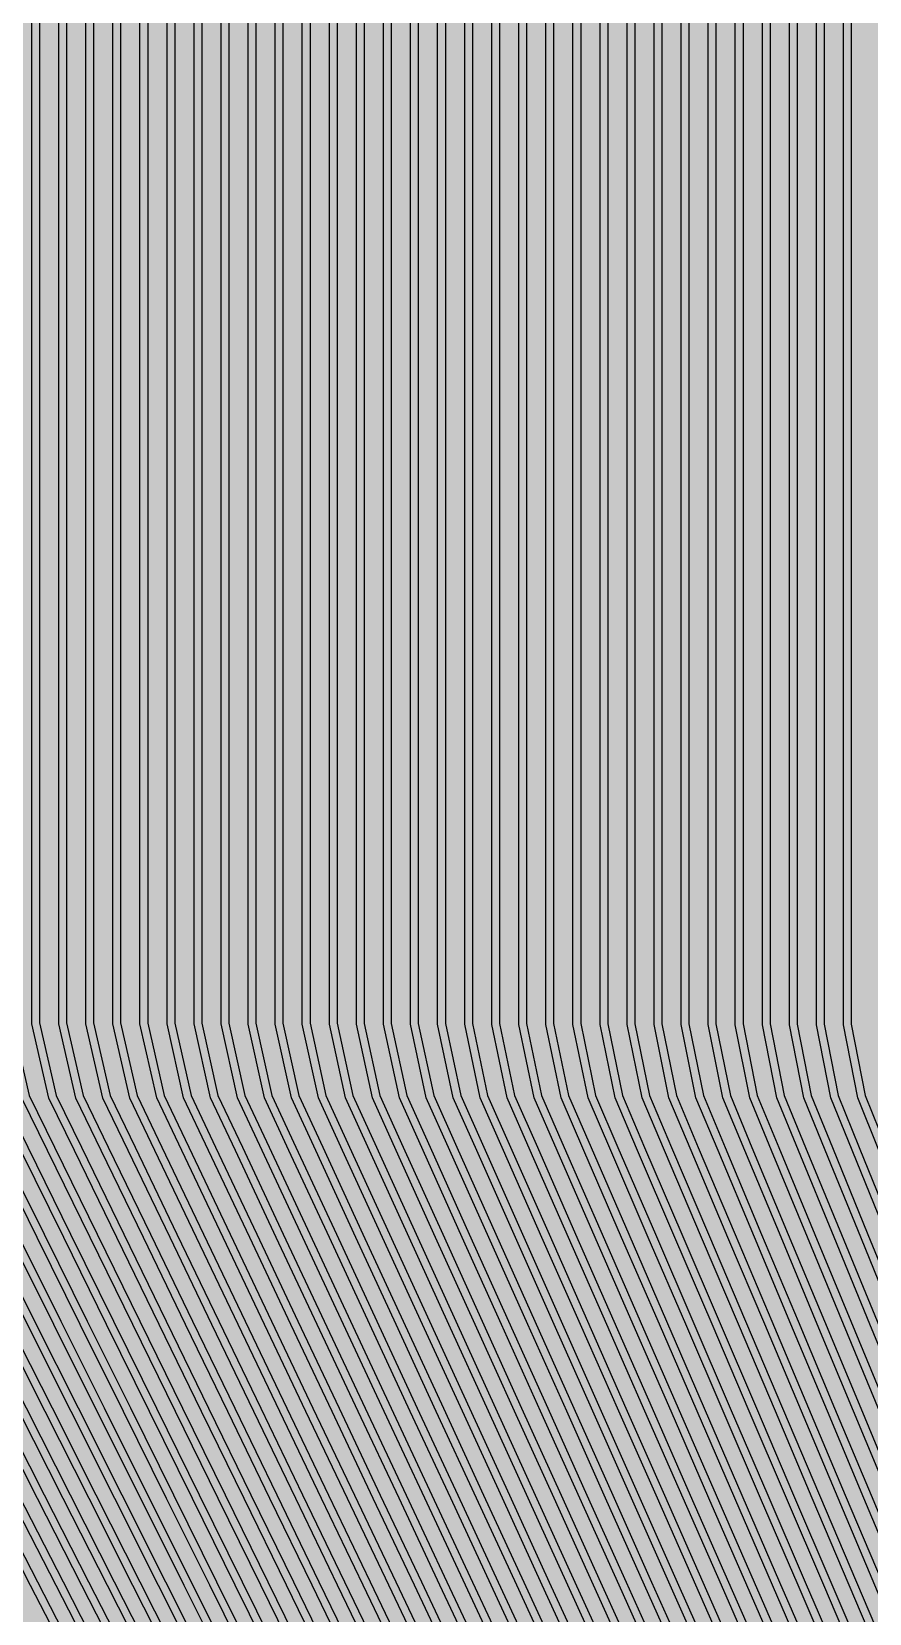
# Model space of a CAD drawing. Header units: metres. Extents: x -7231 to 10969, y -37556 to 1873.
# Drawn here: x 660.5 to 877.2, y -17774.6 to -17365.3 of the extents above; entities that cross this region are included whole.
import ezdxf

# ---------------------------------------------------------------- set-up
doc = ezdxf.new("R2010")
doc.units = ezdxf.units.M
for name, color, linetype in [('Metal1', 4, 'CONTINUOUS'), ('Metal2', 3, 'CONTINUOUS'), ('Polyimide', 7, 'CONTINUOUS')]:
    doc.layers.add(name, color=color, linetype=linetype)

msp = doc.modelspace()

# ---------------------------------------------------------------- hatches: boundary and pattern name
at = {"layer": 'Polyimide'}
msp.add_hatch(color=7, dxfattribs=at).paths.add_polyline_path([(4065.69, -468), (4066.67, -501.99), (4068.51, -535.99), (4071.41, -569.99), (4075.54, -603.99), (4081.04, -637.99), (4088.01, -671.99), (4096.52, -705.98), (4106.62, -739.98), (4118.33, -773.98), (4131.63, -807.98), (4146.49, -841.98), (4162.87, -875.98), (4180.68, -909.97), (4199.83, -943.97), (4220.22, -977.97), (4241.73, -1011.97), (4264.21, -1045.97), (4287.52, -1079.96), (4311.51, -1113.96), (4336.01, -1147.96), (4360.86, -1181.96), (4385.88, -1215.96), (4410.89, -1249.96), (4435.74, -1283.95), (4460.24, -1317.95), (4484.23, -1351.95), (4507.54, -1385.95), (4530.02, -1419.95), (4551.53, -1453.94), (4571.92, -1487.94), (4591.07, -1521.94), (4608.88, -1555.94), (4625.26, -1589.94), (4640.12, -1623.94), (4653.42, -1657.93), (4665.13, -1691.93), (4675.23, -1725.93), (4683.74, -1759.93), (4690.71, -1793.93), (4696.21, -1827.93), (4700.34, -1861.92), (4703.24, -1895.92), (4705.08, -1929.92), (4706.06, -1963.92), (4706.44, -1997.92), (4706.5, -2031.91), (4706.5, -4793.02), (4709.95, -4838.39), (4720.22, -4882.71), (4737.08, -4924.98), (4760.13, -4964.2), (4788.85, -4999.49), (4822.58, -5030.03), (4860.53, -5055.12), (4901.85, -5074.18), (4901.85, -5074.18), (4970.68, -5105.23), (5034.7, -5145.26), (5092.76, -5193.54), (5143.8, -5249.19), (5186.89, -5311.2), (5221.24, -5378.44), (5246.23, -5449.69), (5261.41, -5523.66), (5266.5, -5599), (5261.41, -5674.34), (5246.23, -5748.31), (5221.24, -5819.56), (5186.89, -5886.8), (5143.8, -5948.81), (5092.76, -6004.46), (5034.7, -6052.74), (4970.68, -6092.77), (4901.85, -6123.82), (4860.53, -6142.88), (4822.58, -6167.97), (4788.85, -6198.51), (4760.13, -6233.8), (4737.08, -6273.02), (4720.22, -6315.29), (4709.95, -6359.61), (4706.5, -6404.98), (4706.5, -9221.52), (4709.95, -9266.88), (4720.22, -9311.21), (4737.08, -9353.47), (4760.13, -9392.7), (4788.85, -9427.98), (4822.58, -9458.52), (4860.53, -9483.61), (4901.85, -9502.67), (4970.68, -9533.72), (5034.7, -9573.75), (5092.76, -9622.03), (5143.8, -9677.68), (5186.89, -9739.69), (5221.24, -9806.94), (5246.23, -9878.19), (5261.41, -9952.16), (5266.5, -10027.49), (5261.41, -10102.83), (5246.23, -10176.8), (5221.24, -10248.05), (5186.89, -10315.3), (5143.8, -10377.31), (5092.76, -10432.96), (5034.7, -10481.24), (4970.68, -10521.27), (4901.85, -10552.32), (4860.53, -10571.38), (4822.58, -10596.46), (4788.85, -10627), (4760.13, -10662.29), (4737.08, -10701.52), (4720.22, -10743.78), (4709.95, -10788.1), (4706.5, -10833.47), (4706.5, -13650.01), (4709.95, -13695.38), (4720.22, -13739.7), (4737.08, -13781.96), (4760.13, -13821.19), (4788.85, -13856.48), (4822.58, -13887.02), (4860.53, -13912.11), (4901.85, -13931.17), (4970.68, -13962.22), (5034.7, -14002.25), (5092.76, -14050.53), (5143.8, -14106.18), (5186.89, -14168.19), (5221.24, -14235.43), (5246.23, -14306.68), (5261.41, -14380.65), (5266.5, -14455.99), (5261.41, -14531.33), (5246.23, -14605.29), (5221.24, -14676.55), (5186.89, -14743.79), (5143.8, -14805.8), (5092.76, -14861.45), (5034.7, -14909.73), (4970.68, -14949.76), (4901.85, -14980.81), (4860.53, -14999.87), (4822.58, -15024.96), (4788.85, -15055.5), (4760.13, -15090.79), (4737.08, -15130.01), (4720.22, -15172.27), (4709.95, -15216.6), (4706.5, -15261.97), (4706.5, -15455.99), (4720.95, -15750.04), (4764.14, -16041.26), (4835.68, -16326.84), (4934.86, -16604.04), (5060.74, -16870.18), (5212.09, -17122.7), (5387.47, -17359.17), (5585.18, -17577.31), (5803.32, -17775.02), (6039.79, -17950.4), (6292.31, -18101.75), (6558.45, -18227.63), (6835.65, -18326.81), (7121.23, -18398.34), (7412.45, -18441.54), (7706.5, -18455.99), (9969.01, -18455.99), (10047.42, -18459.84), (10125.08, -18471.36), (10201.23, -18490.44), (10275.15, -18516.89), (10346.12, -18550.45), (10413.46, -18590.81), (10476.52, -18637.58), (10534.69, -18690.3), (10587.41, -18748.47), (10634.18, -18811.53), (10674.54, -18878.87), (10708.11, -18949.84), (10734.56, -19023.76), (10753.63, -19099.92), (10765.15, -19177.58), (10769.01, -19255.99), (10769.01, -20895.8), (10730.24, -20951.41), (10694.6, -21009.08), (10662.21, -21068.63), (10633.17, -21129.89), (10607.55, -21192.66), (10585.45, -21256.74), (10566.93, -21321.96), (10552.05, -21388.09), (10540.84, -21454.95), (10533.35, -21522.33), (10529.6, -21590.02), (10529.6, -21657.81), (10533.35, -21725.5), (10540.84, -21792.87), (10552.05, -21859.73), (10566.93, -21925.87), (10585.45, -21991.08), (10607.55, -22055.17), (10633.17, -22117.94), (10662.21, -22179.19), (10694.6, -22238.74), (10730.24, -22296.41), (10769.01, -22352.03), (10769.01, -32454.24), (10728.74, -32510.49), (10691.72, -32568.92), (10658.05, -32629.35), (10627.85, -32691.58), (10601.2, -32755.42), (10578.21, -32820.67), (10558.93, -32887.1), (10543.44, -32954.52), (10531.77, -33022.71), (10523.97, -33091.44), (10520.07, -33160.51), (10520.07, -33229.69), (10523.97, -33298.75), (10531.77, -33367.49), (10543.44, -33435.67), (10558.93, -33503.09), (10578.21, -33569.53), (10601.2, -33634.77), (10627.85, -33698.61), (10658.05, -33760.85), (10691.72, -33821.28), (10728.74, -33879.71), (10769.01, -33935.96), (10769.01, -36556), (10765.15, -36634.41), (10753.63, -36712.07), (10734.56, -36788.23), (10708.11, -36862.15), (10674.54, -36933.12), (10634.18, -37000.46), (10587.41, -37063.51), (10534.69, -37121.69), (10476.52, -37174.41), (10413.46, -37221.18), (10346.12, -37261.54), (10275.15, -37295.1), (10201.23, -37321.55), (10125.08, -37340.63), (10047.42, -37352.15), (9969.01, -37356), (-6231.01, -37356), (-6309.42, -37352.15), (-6387.08, -37340.63), (-6463.23, -37321.55), (-6537.15, -37295.1), (-6608.12, -37261.54), (-6675.46, -37221.18), (-6738.52, -37174.41), (-6796.69, -37121.69), (-6849.41, -37063.51), (-6896.18, -37000.46), (-6936.54, -36933.12), (-6970.11, -36862.15), (-6996.56, -36788.23), (-7015.63, -36712.07), (-7027.15, -36634.41), (-7031.01, -36556), (-7031.01, -33936), (-6990.74, -33879.75), (-6953.7, -33821.31), (-6920.03, -33760.88), (-6889.82, -33698.64), (-6863.18, -33634.8), (-6840.18, -33569.55), (-6820.9, -33503.11), (-6805.4, -33435.69), (-6793.74, -33367.49), (-6785.94, -33298.75), (-6782.03, -33229.68), (-6782.03, -33160.5), (-6785.94, -33091.43), (-6793.74, -33022.69), (-6805.4, -32954.5), (-6820.9, -32887.07), (-6840.18, -32820.63), (-6863.18, -32755.39), (-6889.82, -32691.54), (-6920.03, -32629.3), (-6953.7, -32568.87), (-6990.74, -32510.43), (-7031.01, -32454.18), (-7031.01, -22364.83), (-6990.74, -22308.58), (-6953.7, -22250.14), (-6920.03, -22189.71), (-6889.82, -22127.47), (-6863.18, -22063.62), (-6840.18, -21998.38), (-6820.9, -21931.94), (-6805.4, -21864.51), (-6793.74, -21796.32), (-6785.94, -21727.58), (-6782.03, -21658.51), (-6782.03, -21589.33), (-6785.94, -21520.26), (-6793.74, -21451.52), (-6805.4, -21383.32), (-6820.9, -21315.9), (-6840.18, -21249.46), (-6863.18, -21184.21), (-6889.82, -21120.37), (-6920.03, -21058.13), (-6953.7, -20997.7), (-6990.74, -20939.26), (-7031.01, -20883.01), (-7031.01, -19255.99), (-7027.15, -19177.58), (-7015.63, -19099.92), (-6996.56, -19023.76), (-6970.11, -18949.84), (-6936.54, -18878.87), (-6896.18, -18811.53), (-6849.41, -18748.47), (-6796.69, -18690.3), (-6738.52, -18637.58), (-6675.46, -18590.81), (-6608.12, -18550.45), (-6537.15, -18516.89), (-6463.23, -18490.44), (-6387.08, -18471.36), (-6309.42, -18459.84), (-6231.01, -18455.99), (-3968.5, -18455.99), (-3674.45, -18441.54), (-3383.23, -18398.34), (-3097.65, -18326.81), (-2820.45, -18227.63), (-2554.31, -18101.75), (-2301.79, -17950.4), (-2065.32, -17775.02), (-1847.18, -17577.31), (-1649.47, -17359.17), (-1474.09, -17122.7), (-1322.74, -16870.18), (-1196.86, -16604.04), (-1097.68, -16326.84), (-1026.14, -16041.26), (-982.95, -15750.04), (-968.5, -15455.99), (-968.5, -15261.97), (-971.95, -15216.6), (-982.22, -15172.27), (-999.08, -15130.01), (-1022.13, -15090.79), (-1050.85, -15055.5), (-1084.58, -15024.96), (-1122.53, -14999.87), (-1163.85, -14980.81), (-1232.68, -14949.76), (-1296.7, -14909.73), (-1354.76, -14861.45), (-1405.8, -14805.8), (-1448.89, -14743.79), (-1483.24, -14676.55), (-1508.23, -14605.29), (-1523.41, -14531.33), (-1528.5, -14455.99), (-1523.41, -14380.65), (-1508.23, -14306.68), (-1483.24, -14235.43), (-1448.89, -14168.19), (-1405.8, -14106.18), (-1354.76, -14050.53), (-1296.7, -14002.25), (-1232.68, -13962.22), (-1163.85, -13931.17), (-1122.53, -13912.11), (-1084.58, -13887.02), (-1050.85, -13856.48), (-1022.13, -13821.19), (-999.08, -13781.96), (-982.22, -13739.7), (-971.95, -13695.38), (-968.5, -13650.01), (-968.5, -12309.64), (-971.95, -12264.27), (-982.22, -12219.94), (-999.08, -12177.68), (-1022.13, -12138.46), (-1050.85, -12103.17), (-1084.58, -12072.63), (-1122.53, -12047.54), (-1163.85, -12028.48), (-1232.68, -11997.43), (-1296.7, -11957.4), (-1354.76, -11909.12), (-1405.8, -11853.47), (-1448.89, -11791.46), (-1483.24, -11724.22), (-1508.23, -11652.96), (-1523.41, -11579), (-1528.5, -11503.66), (-1523.41, -11428.32), (-1508.23, -11354.35), (-1483.24, -11283.1), (-1448.89, -11215.86), (-1405.8, -11153.85), (-1354.76, -11098.2), (-1296.7, -11049.92), (-1232.68, -11009.89), (-1163.85, -10978.84), (-1122.53, -10959.78), (-1084.58, -10934.69), (-1050.85, -10904.15), (-1022.13, -10868.86), (-999.08, -10829.63), (-982.22, -10787.37), (-971.95, -10743.05), (-968.5, -10697.68), (-968.5, -9357.31), (-971.95, -9311.94), (-982.22, -9267.62), (-999.08, -9225.35), (-1022.13, -9186.13), (-1050.85, -9150.84), (-1084.58, -9120.3), (-1122.53, -9095.21), (-1163.85, -9076.15), (-1163.85, -9076.15), (-1232.68, -9045.1), (-1296.7, -9005.07), (-1354.76, -8956.79), (-1405.8, -8901.14), (-1448.89, -8839.13), (-1483.24, -8771.89), (-1508.23, -8700.64), (-1523.41, -8626.67), (-1528.5, -8551.33), (-1523.41, -8475.99), (-1508.23, -8402.02), (-1483.24, -8330.77), (-1448.89, -8263.53), (-1405.8, -8201.52), (-1354.76, -8145.87), (-1296.7, -8097.59), (-1232.68, -8057.56), (-1163.85, -8026.51), (-1163.85, -8026.51), (-1122.53, -8007.45), (-1084.58, -7982.36), (-1050.85, -7951.82), (-1022.13, -7916.53), (-999.08, -7877.31), (-982.22, -7835.04), (-971.95, -7790.72), (-968.5, -7745.35), (-968.5, -6404.98), (-971.95, -6359.61), (-982.22, -6315.29), (-999.08, -6273.02), (-1022.13, -6233.8), (-1050.85, -6198.51), (-1084.58, -6167.97), (-1122.53, -6142.88), (-1163.85, -6123.82), (-1163.85, -6123.82), (-1232.68, -6092.77), (-1296.7, -6052.74), (-1354.76, -6004.46), (-1405.8, -5948.81), (-1448.89, -5886.8), (-1483.24, -5819.56), (-1508.23, -5748.31), (-1523.41, -5674.34), (-1528.5, -5599), (-1523.41, -5523.66), (-1508.23, -5449.69), (-1483.24, -5378.44), (-1448.89, -5311.2), (-1405.8, -5249.19), (-1354.76, -5193.54), (-1296.7, -5145.26), (-1232.68, -5105.23), (-1163.85, -5074.18), (-1163.85, -5074.18), (-1122.53, -5055.12), (-1084.58, -5030.03), (-1050.85, -4999.49), (-1022.13, -4964.2), (-999.08, -4924.98), (-982.22, -4882.71), (-971.95, -4838.39), (-968.5, -4793.02), (-968.5, -2031.91), (-968.44, -1997.92), (-968.06, -1963.92), (-967.05, -1929.92), (-965.18, -1895.92), (-962.22, -1861.92), (-958.01, -1827.93), (-952.41, -1793.93), (-945.31, -1759.93), (-936.64, -1725.93), (-926.35, -1691.93), (-914.43, -1657.93), (-900.88, -1623.94), (-885.74, -1589.94), (-869.05, -1555.94), (-850.91, -1521.94), (-831.4, -1487.94), (-810.63, -1453.94), (-788.72, -1419.95), (-765.82, -1385.95), (-742.07, -1351.95), (-717.63, -1317.95), (-692.67, -1283.95), (-667.36, -1249.96), (-641.88, -1215.96), (-616.39, -1181.96), (-591.08, -1147.96), (-566.12, -1113.96), (-541.68, -1079.96), (-517.93, -1045.97), (-495.03, -1011.97), (-473.12, -977.97), (-452.35, -943.97), (-432.84, -909.97), (-414.7, -875.98), (-398.01, -841.98), (-382.87, -807.98), (-369.32, -773.98), (-357.4, -739.98), (-347.11, -705.98), (-338.44, -671.99), (-331.34, -637.99), (-325.74, -603.99), (-321.53, -569.99), (-318.57, -535.99), (-316.7, -501.99), (-315.69, -468), (-315.31, -434), (-315.25, -400), (-315.25, 401), (-315.25, 451), (-315.25, 1644), (-270.25, 1644), (-270.03, 1637.13), (-269.35, 1630.29), (-268.23, 1623.52), (-266.67, 1616.82), (-264.68, 1610.25), (-262.26, 1603.82), (-259.42, 1597.56), (-256.18, 1591.5), (-252.55, 1585.67), (-248.55, 1580.08), (-244.19, 1574.77), (-239.5, 1569.75), (-234.48, 1565.06), (-229.17, 1560.7), (-223.58, 1556.7), (-217.75, 1553.07), (-211.69, 1549.83), (-205.43, 1546.99), (-199, 1544.57), (-192.43, 1542.58), (-185.73, 1541.02), (-178.96, 1539.9), (-172.12, 1539.22), (-165.25, 1539), (-158.38, 1539.22), (-151.54, 1539.9), (-144.77, 1541.02), (-138.07, 1542.58), (-131.5, 1544.57), (-125.07, 1546.99), (-118.81, 1549.83), (-112.75, 1553.07), (-106.92, 1556.7), (-101.33, 1560.7), (-96.02, 1565.06), (-91, 1569.75), (-86.31, 1574.77), (-81.95, 1580.08), (-77.95, 1585.67), (-74.32, 1591.5), (-71.08, 1597.56), (-68.24, 1603.82), (-65.82, 1610.25), (-63.83, 1616.82), (-62.27, 1623.52), (-61.15, 1630.29), (-60.47, 1637.13), (-60.25, 1644), (1853, 1644), (1853, 1573), (3815.25, 1573), (3815.46, 1579.54), (3816.11, 1586.05), (3817.17, 1592.51), (3818.66, 1598.88), (3820.56, 1605.14), (3822.86, 1611.27), (3825.56, 1617.23), (3828.65, 1623), (3832.1, 1628.56), (3835.91, 1633.88), (3840.07, 1638.93), (3844.54, 1643.71), (3849.32, 1648.18), (3854.37, 1652.34), (3859.69, 1656.15), (3865.25, 1659.6), (3871.02, 1662.69), (3876.98, 1665.39), (3883.11, 1667.69), (3889.37, 1669.59), (3895.74, 1671.08), (3902.2, 1672.14), (3908.71, 1672.79), (3915.25, 1673), (3921.79, 1672.79), (3928.3, 1672.14), (3934.76, 1671.08), (3941.13, 1669.59), (3947.39, 1667.69), (3953.52, 1665.39), (3959.48, 1662.69), (3965.25, 1659.6), (3970.81, 1656.15), (3976.13, 1652.34), (3981.18, 1648.18), (3985.96, 1643.71), (3990.43, 1638.93), (3994.59, 1633.88), (3998.4, 1628.56), (4001.85, 1623), (4004.94, 1617.23), (4007.64, 1611.27), (4009.94, 1605.14), (4011.84, 1598.88), (4013.33, 1592.51), (4014.39, 1586.05), (4015.04, 1579.54), (4015.25, 1573), (4065.25, 1573), (4065.25, 451), (4065.25, 401), (4065.25, -400), (4065.31, -434), (4065.69, -468)])

# ---------------------------------------------------------------- linework, layer by layer
at = {"layer": 'Metal1'}
for points in [[(678.37, -17789.88), (666.83, -17767.38), (655.3, -17744.87), (643.76, -17722.37), (632.22, -17699.87), (620.68, -17677.37), (609.15, -17654.87), (602.17, -17641.27), (597.5, -17621.92), (597.5, -16631.91), (599.5, -16631.91), (599.5, -17621.68), (604.06, -17640.56), (610.93, -17653.96), (622.46, -17676.46), (634, -17698.96), (645.54, -17721.46), (657.08, -17743.96), (668.61, -17766.46), (680.15, -17788.96)], [(691.48, -17789.87), (680.07, -17767.37), (668.66, -17744.87), (657.25, -17722.37), (645.84, -17699.87), (634.43, -17677.37), (623.02, -17654.87), (616.12, -17641.26), (611.5, -17621.94), (611.5, -16631.91), (613.5, -16631.91), (613.5, -17621.71), (618.01, -17640.57), (624.8, -17653.96), (636.21, -17676.46), (647.62, -17698.96), (659.03, -17721.47), (670.44, -17743.97), (681.85, -17766.47), (693.26, -17788.97)], [(704.59, -17789.87), (693.3, -17767.37), (682.02, -17744.87), (670.74, -17722.37), (659.45, -17699.86), (648.17, -17677.36), (636.89, -17654.86), (630.07, -17641.26), (625.5, -17621.96), (625.5, -16631.91), (627.5, -16631.91), (627.5, -17621.73), (631.96, -17640.57), (638.68, -17653.97), (649.96, -17676.47), (661.24, -17698.97), (672.53, -17721.47), (683.81, -17743.97), (695.09, -17766.47), (706.37, -17788.97)], [(717.69, -17789.86), (706.54, -17767.36), (695.38, -17744.86), (684.23, -17722.36), (673.07, -17699.86), (661.92, -17677.36), (650.76, -17654.86), (644.02, -17641.26), (639.5, -17621.98), (639.5, -16631.91), (641.5, -16631.91), (641.5, -17621.75), (645.91, -17640.57), (652.55, -17653.97), (663.71, -17676.47), (674.86, -17698.97), (686.02, -17721.47), (697.17, -17743.97), (708.33, -17766.47), (719.49, -17788.98)], [(730.8, -17789.86), (719.77, -17767.36), (708.75, -17744.86), (697.72, -17722.36), (686.69, -17699.86), (675.66, -17677.36), (664.63, -17654.86), (657.96, -17641.25), (653.5, -17622.01), (653.5, -16631.91), (655.5, -16631.91), (655.5, -17621.78), (659.86, -17640.58), (666.43, -17653.98), (677.46, -17676.48), (688.48, -17698.98), (699.51, -17721.48), (710.54, -17743.98), (721.57, -17766.48), (732.6, -17788.98)], [(743.91, -17789.86), (733.01, -17767.35), (722.11, -17744.85), (711.21, -17722.35), (700.3, -17699.85), (689.4, -17677.35), (678.5, -17654.85), (671.91, -17641.25), (667.5, -17622.03), (667.5, -16631.91), (669.5, -16631.91), (669.5, -17621.8), (673.81, -17640.58), (680.3, -17653.98), (691.2, -17676.48), (702.1, -17698.98), (713.01, -17721.48), (723.91, -17743.98), (734.81, -17766.48), (745.71, -17788.98)], [(757.02, -17789.85), (746.24, -17767.35), (735.47, -17744.85), (724.7, -17722.35), (713.92, -17699.85), (703.15, -17677.35), (692.37, -17654.85), (685.86, -17641.25), (681.5, -17622.05), (681.5, -16631.91), (683.5, -16631.91), (683.5, -17621.82), (687.76, -17640.58), (694.18, -17653.98), (704.95, -17676.48), (715.73, -17698.98), (726.5, -17721.49), (737.27, -17743.99), (748.05, -17766.49), (758.82, -17788.99)], [(770.13, -17789.85), (759.48, -17767.35), (748.83, -17744.85), (738.19, -17722.35), (727.54, -17699.84), (716.89, -17677.34), (706.24, -17654.84), (699.81, -17641.24), (695.5, -17622.07), (695.5, -16631.91), (697.5, -16631.91), (697.5, -17621.85), (701.71, -17640.59), (708.05, -17653.99), (718.7, -17676.49), (729.35, -17698.99), (739.99, -17721.49), (750.64, -17743.99), (761.29, -17766.49), (771.93, -17788.99)], [(783.24, -17789.84), (772.72, -17767.34), (762.19, -17744.84), (751.67, -17722.34), (741.15, -17699.84), (730.63, -17677.34), (720.11, -17654.84), (713.76, -17641.24), (709.5, -17622.09), (709.5, -16631.91), (711.5, -16631.91), (711.5, -17621.87), (715.66, -17640.59), (721.93, -17653.99), (732.45, -17676.49), (742.97, -17698.99), (753.49, -17721.49), (764.01, -17743.99), (774.53, -17766.5), (785.05, -17789)], [(796.34, -17789.84), (785.95, -17767.34), (775.56, -17744.84), (765.16, -17722.34), (754.77, -17699.84), (744.38, -17677.34), (733.99, -17654.83), (727.7, -17641.24), (723.5, -17622.11), (723.5, -16631.91), (725.5, -16631.91), (725.5, -17621.89), (729.61, -17640.59), (735.8, -17654), (746.19, -17676.5), (756.59, -17699), (766.98, -17721.5), (777.37, -17744), (787.77, -17766.5), (798.16, -17789)], [(809.45, -17789.83), (799.19, -17767.33), (788.92, -17744.83), (778.65, -17722.33), (768.39, -17699.83), (758.12, -17677.33), (747.86, -17654.83), (741.65, -17641.23), (737.5, -17622.13), (737.5, -16631.91), (739.5, -16631.91), (739.5, -17621.91), (743.56, -17640.6), (749.68, -17654), (759.94, -17676.5), (770.21, -17699), (780.47, -17721.5), (790.74, -17744), (801.01, -17766.5), (811.27, -17789)], [(822.56, -17789.83), (812.42, -17767.33), (802.28, -17744.83), (792.14, -17722.33), (782, -17699.83), (771.87, -17677.33), (761.73, -17654.83), (755.6, -17641.23), (751.5, -17622.15), (751.5, -16631.91), (753.5, -16631.91), (753.5, -17621.94), (757.51, -17640.6), (763.55, -17654), (773.69, -17676.51), (783.83, -17699.01), (793.97, -17721.51), (804.11, -17744.01), (814.24, -17766.51), (824.38, -17789.01)], [(835.67, -17789.83), (825.66, -17767.33), (815.64, -17744.82), (805.63, -17722.32), (795.62, -17699.82), (785.61, -17677.32), (775.6, -17654.82), (769.55, -17641.23), (765.5, -17622.17), (765.5, -16631.91), (767.5, -16631.91), (767.5, -17621.96), (771.46, -17640.6), (777.43, -17654.01), (787.44, -17676.51), (797.45, -17699.01), (807.46, -17721.51), (817.47, -17744.01), (827.48, -17766.51), (837.5, -17789.01)], [(848.78, -17789.82), (838.89, -17767.32), (829.01, -17744.82), (819.12, -17722.32), (809.24, -17699.82), (799.35, -17677.32), (789.47, -17654.82), (783.5, -17641.22), (779.5, -17622.19), (779.5, -16631.91), (781.5, -16631.91), (781.5, -17621.98), (785.41, -17640.61), (791.3, -17654.01), (801.18, -17676.51), (811.07, -17699.01), (820.95, -17721.52), (830.84, -17744.02), (840.72, -17766.52), (850.61, -17789.02)], [(861.88, -17789.82), (852.13, -17767.32), (842.37, -17744.82), (832.61, -17722.32), (822.85, -17699.81), (813.1, -17677.31), (803.34, -17654.81), (797.44, -17641.22), (793.5, -17622.21), (793.5, -16631.91), (795.5, -16631.91), (795.5, -17622), (799.36, -17640.61), (805.17, -17654.02), (814.93, -17676.52), (824.69, -17699.02), (834.45, -17721.52), (844.2, -17744.02), (853.96, -17766.52), (863.72, -17789.02)], [(874.99, -17789.81), (865.36, -17767.31), (855.73, -17744.81), (846.1, -17722.31), (836.47, -17699.81), (826.84, -17677.31), (817.21, -17654.81), (811.39, -17641.22), (807.5, -17622.23), (807.5, -16631.91), (809.5, -16631.91), (809.5, -17622.02), (813.31, -17640.61), (819.05, -17654.02), (828.68, -17676.52), (838.31, -17699.02), (847.94, -17721.52), (857.57, -17744.02), (867.2, -17766.53), (876.83, -17789.03)], [(888.1, -17789.81), (878.6, -17767.31), (869.09, -17744.81), (859.59, -17722.31), (850.09, -17699.81), (840.58, -17677.31), (831.08, -17654.8), (825.34, -17641.21), (821.5, -17622.24), (821.5, -16631.91), (823.5, -16631.91), (823.5, -17622.04), (827.26, -17640.62), (832.92, -17654.03), (842.43, -17676.53), (851.93, -17699.03), (861.43, -17721.53), (870.94, -17744.03), (880.44, -17766.53), (889.94, -17789.03)], [(901.21, -17789.8), (891.83, -17767.3), (882.46, -17744.8), (873.08, -17722.3), (863.7, -17699.8), (854.33, -17677.3), (844.95, -17654.8), (839.29, -17641.21), (835.5, -17622.26), (835.5, -16631.91), (837.5, -16631.91), (837.5, -17622.07), (841.21, -17640.62), (846.8, -17654.03), (856.18, -17676.53), (865.55, -17699.03), (874.93, -17721.53), (884.3, -17744.03), (893.68, -17766.53), (903.05, -17789.03)], [(914.32, -17789.8), (905.07, -17767.3), (895.82, -17744.8), (886.57, -17722.3), (877.32, -17699.8), (868.07, -17677.3), (858.82, -17654.8), (853.24, -17641.2), (849.5, -17622.28), (849.5, -16631.91), (851.5, -16631.91), (851.5, -17622.09), (855.16, -17640.63), (860.67, -17654.04), (869.92, -17676.54), (879.17, -17699.04), (888.42, -17721.54), (897.67, -17744.04), (906.92, -17766.54), (916.17, -17789.04)], [(927.43, -17789.8), (918.3, -17767.29), (909.18, -17744.79), (900.06, -17722.29), (890.94, -17699.79), (881.82, -17677.29), (872.69, -17654.79), (867.19, -17641.2), (863.5, -17622.3), (863.5, -16631.91), (865.5, -16631.91), (865.5, -17622.11), (869.11, -17640.63), (874.55, -17654.04), (883.67, -17676.54), (892.79, -17699.04), (901.91, -17721.54), (911.04, -17744.04), (920.16, -17766.54), (929.28, -17789.04)]]:
    msp.add_lwpolyline(points, dxfattribs=at)
at = {"layer": 'Metal2'}
for points in [[(671.82, -17789.88), (660.22, -17767.38), (648.62, -17744.88), (637.01, -17722.38), (625.41, -17699.87), (613.81, -17677.37), (602.21, -17654.87), (595.2, -17641.27), (590.5, -17621.91), (590.5, -16631.91), (592.5, -16631.91), (592.5, -17621.67), (597.08, -17640.56), (603.99, -17653.96), (615.59, -17676.46), (627.19, -17698.96), (638.79, -17721.46), (650.39, -17743.96), (661.99, -17766.46), (673.59, -17788.96)], [(684.92, -17789.87), (673.45, -17767.37), (661.98, -17744.87), (650.5, -17722.37), (639.03, -17699.87), (627.56, -17677.37), (616.08, -17654.87), (609.14, -17641.26), (604.5, -17621.93), (604.5, -16631.91), (606.5, -16631.91), (606.5, -17621.69), (611.03, -17640.57), (617.86, -17653.96), (629.34, -17676.46), (640.81, -17698.96), (652.29, -17721.46), (663.76, -17743.96), (675.23, -17766.46), (686.71, -17788.97)], [(698.03, -17789.87), (686.69, -17767.37), (675.34, -17744.87), (663.99, -17722.37), (652.65, -17699.87), (641.3, -17677.37), (629.95, -17654.87), (623.09, -17641.26), (618.5, -17621.95), (618.5, -16631.91), (620.5, -16631.91), (620.5, -17621.72), (624.98, -17640.57), (631.74, -17653.97), (643.09, -17676.47), (654.43, -17698.97), (665.78, -17721.47), (677.13, -17743.97), (688.47, -17766.47), (699.82, -17788.97)], [(711.14, -17789.87), (699.92, -17767.37), (688.7, -17744.86), (677.48, -17722.36), (666.26, -17699.86), (655.04, -17677.36), (643.82, -17654.86), (637.04, -17641.26), (632.5, -17621.97), (632.5, -16631.91), (634.5, -16631.91), (634.5, -17621.74), (638.93, -17640.57), (645.61, -17653.97), (656.83, -17676.47), (668.05, -17698.97), (679.27, -17721.47), (690.49, -17743.97), (701.71, -17766.47), (712.93, -17788.97)], [(724.25, -17789.86), (713.16, -17767.36), (702.06, -17744.86), (690.97, -17722.36), (679.88, -17699.86), (668.79, -17677.36), (657.7, -17654.86), (650.99, -17641.25), (646.5, -17622), (646.5, -16631.91), (648.5, -16631.91), (648.5, -17621.77), (652.88, -17640.58), (659.49, -17653.97), (670.58, -17676.47), (681.67, -17698.97), (692.77, -17721.48), (703.86, -17743.98), (714.95, -17766.48), (726.04, -17788.98)], [(737.36, -17789.86), (726.39, -17767.36), (715.43, -17744.86), (704.46, -17722.36), (693.5, -17699.85), (682.53, -17677.35), (671.57, -17654.85), (664.94, -17641.25), (660.5, -17622.02), (660.5, -16631.91), (662.5, -16631.91), (662.5, -17621.79), (666.83, -17640.58), (673.36, -17653.98), (684.33, -17676.48), (695.29, -17698.98), (706.26, -17721.48), (717.22, -17743.98), (728.19, -17766.48), (739.15, -17788.98)], [(750.46, -17789.85), (739.63, -17767.35), (728.79, -17744.85), (717.95, -17722.35), (707.11, -17699.85), (696.28, -17677.35), (685.44, -17654.85), (678.89, -17641.25), (674.5, -17622.04), (674.5, -16631.91), (676.5, -16631.91), (676.5, -17621.81), (680.79, -17640.58), (687.24, -17653.98), (698.08, -17676.48), (708.91, -17698.98), (719.75, -17721.48), (730.59, -17743.98), (741.43, -17766.48), (752.27, -17788.99)], [(763.57, -17789.85), (752.86, -17767.35), (742.15, -17744.85), (731.44, -17722.35), (720.73, -17699.85), (710.02, -17677.35), (699.31, -17654.85), (692.83, -17641.24), (688.5, -17622.06), (688.5, -16631.91), (690.5, -16631.91), (690.5, -17621.84), (694.74, -17640.59), (701.11, -17653.99), (711.82, -17676.49), (722.54, -17698.99), (733.25, -17721.49), (743.96, -17743.99), (754.67, -17766.49), (765.38, -17788.99)], [(776.68, -17789.85), (766.1, -17767.34), (755.51, -17744.84), (744.93, -17722.34), (734.35, -17699.84), (723.76, -17677.34), (713.18, -17654.84), (706.78, -17641.24), (702.5, -17622.08), (702.5, -16631.91), (704.5, -16631.91), (704.5, -17621.86), (708.69, -17640.59), (714.99, -17653.99), (725.57, -17676.49), (736.16, -17698.99), (746.74, -17721.49), (757.32, -17743.99), (767.91, -17766.49), (778.49, -17788.99)], [(789.79, -17789.84), (779.33, -17767.34), (768.88, -17744.84), (758.42, -17722.34), (747.96, -17699.84), (737.51, -17677.34), (727.05, -17654.84), (720.73, -17641.24), (716.5, -17622.1), (716.5, -16631.91), (718.5, -16631.91), (718.5, -17621.88), (722.64, -17640.59), (728.86, -17653.99), (739.32, -17676.49), (749.78, -17699), (760.23, -17721.5), (770.69, -17744), (781.15, -17766.5), (791.6, -17789)], [(802.9, -17789.84), (792.57, -17767.34), (782.24, -17744.84), (771.91, -17722.33), (761.58, -17699.83), (751.25, -17677.33), (740.92, -17654.83), (734.68, -17641.23), (730.5, -17622.12), (730.5, -16631.91), (732.5, -16631.91), (732.5, -17621.9), (736.59, -17640.6), (742.74, -17654), (753.07, -17676.5), (763.4, -17699), (773.73, -17721.5), (784.06, -17744), (794.39, -17766.5), (804.71, -17789)], [(816.01, -17789.83), (805.8, -17767.33), (795.6, -17744.83), (785.4, -17722.33), (775.2, -17699.83), (764.99, -17677.33), (754.79, -17654.83), (748.63, -17641.23), (744.5, -17622.14), (744.5, -16631.91), (746.5, -16631.91), (746.5, -17621.93), (750.54, -17640.6), (756.61, -17654), (766.82, -17676.5), (777.02, -17699), (787.22, -17721.5), (797.42, -17744.01), (807.62, -17766.51), (817.83, -17789.01)], [(829.11, -17789.83), (819.04, -17767.33), (808.96, -17744.83), (798.89, -17722.33), (788.81, -17699.83), (778.74, -17677.32), (768.66, -17654.82), (762.57, -17641.23), (758.5, -17622.16), (758.5, -16631.91), (760.5, -16631.91), (760.5, -17621.95), (764.49, -17640.6), (770.49, -17654.01), (780.56, -17676.51), (790.64, -17699.01), (800.71, -17721.51), (810.79, -17744.01), (820.86, -17766.51), (830.94, -17789.01)], [(842.22, -17789.82), (832.27, -17767.32), (822.33, -17744.82), (812.38, -17722.32), (802.43, -17699.82), (792.48, -17677.32), (782.53, -17654.82), (776.52, -17641.22), (772.5, -17622.18), (772.5, -16631.91), (774.5, -16631.91), (774.5, -17621.97), (778.44, -17640.61), (784.36, -17654.01), (794.31, -17676.51), (804.26, -17699.01), (814.21, -17721.51), (824.15, -17744.01), (834.1, -17766.51), (844.05, -17789.02)], [(855.33, -17789.82), (845.51, -17767.32), (835.69, -17744.82), (825.87, -17722.32), (816.05, -17699.82), (806.23, -17677.32), (796.4, -17654.82), (790.47, -17641.22), (786.5, -17622.2), (786.5, -16631.91), (788.5, -16631.91), (788.5, -17621.99), (792.39, -17640.61), (798.24, -17654.02), (808.06, -17676.52), (817.88, -17699.02), (827.7, -17721.52), (837.52, -17744.02), (847.34, -17766.52), (857.16, -17789.02)], [(868.44, -17789.82), (858.74, -17767.31), (849.05, -17744.81), (839.36, -17722.31), (829.66, -17699.81), (819.97, -17677.31), (810.28, -17654.81), (804.42, -17641.22), (800.5, -17622.22), (800.5, -16631.91), (802.5, -16631.91), (802.5, -17622.01), (806.34, -17640.61), (812.11, -17654.02), (821.81, -17676.52), (831.5, -17699.02), (841.19, -17721.52), (850.89, -17744.02), (860.58, -17766.52), (870.27, -17789.02)], [(881.55, -17789.81), (871.98, -17767.31), (862.41, -17744.81), (852.85, -17722.31), (843.28, -17699.81), (833.71, -17677.31), (824.15, -17654.81), (818.37, -17641.21), (814.5, -17622.24), (814.5, -16631.91), (816.5, -16631.91), (816.5, -17622.03), (820.29, -17640.62), (825.99, -17654.02), (835.55, -17676.52), (845.12, -17699.03), (854.69, -17721.53), (864.25, -17744.03), (873.82, -17766.53), (883.39, -17789.03)], [(894.65, -17789.81), (885.22, -17767.31), (875.78, -17744.8), (866.34, -17722.3), (856.9, -17699.8), (847.46, -17677.3), (838.02, -17654.8), (832.32, -17641.21), (828.5, -17622.25), (828.5, -16631.91), (830.5, -16631.91), (830.5, -17622.05), (834.24, -17640.62), (839.86, -17654.03), (849.3, -17676.53), (858.74, -17699.03), (868.18, -17721.53), (877.62, -17744.03), (887.06, -17766.53), (896.5, -17789.03)], [(907.76, -17789.8), (898.45, -17767.3), (889.14, -17744.8), (879.83, -17722.3), (870.51, -17699.8), (861.2, -17677.3), (851.89, -17654.8), (846.26, -17641.21), (842.5, -17622.27), (842.5, -16631.91), (844.5, -16631.91), (844.5, -17622.08), (848.19, -17640.62), (853.74, -17654.03), (863.05, -17676.53), (872.36, -17699.03), (881.67, -17721.54), (890.99, -17744.04), (900.3, -17766.54), (909.61, -17789.04)], [(920.87, -17789.8), (911.69, -17767.3), (902.5, -17744.8), (893.32, -17722.3), (884.13, -17699.79), (874.94, -17677.29), (865.76, -17654.79), (860.21, -17641.2), (856.5, -17622.29), (856.5, -16631.91), (858.5, -16631.91), (858.5, -17622.1), (862.14, -17640.63), (867.61, -17654.04), (876.8, -17676.54), (885.98, -17699.04), (895.17, -17721.54), (904.35, -17744.04), (913.54, -17766.54), (922.72, -17789.04)], [(933.98, -17789.79), (924.92, -17767.29), (915.86, -17744.79), (906.8, -17722.29), (897.75, -17699.79), (888.69, -17677.29), (879.63, -17654.79), (874.16, -17641.2), (870.5, -17622.31), (870.5, -16631.91), (872.5, -16631.91), (872.5, -17622.12), (876.09, -17640.63), (881.49, -17654.04), (890.54, -17676.54), (899.6, -17699.04), (908.66, -17721.54), (917.72, -17744.04), (926.78, -17766.55), (935.83, -17789.05)]]:
    msp.add_lwpolyline(points, dxfattribs=at)

doc.saveas('drawing.dxf')
